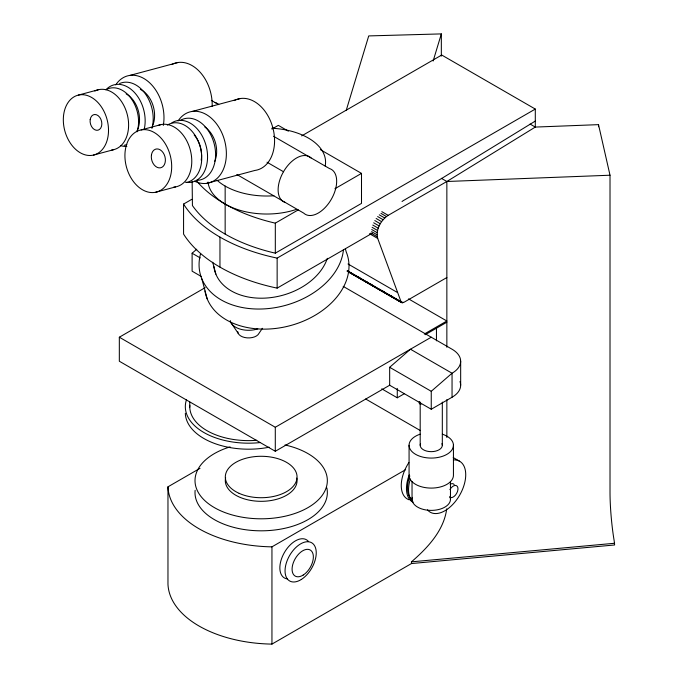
<?xml version="1.0" encoding="UTF-8"?>
<svg xmlns="http://www.w3.org/2000/svg" width="678" height="678" viewBox="0 0 678 678"><rect width="100%" height="100%" fill="white"/><g stroke="black" fill="none" stroke-linecap="round" stroke-linejoin="round"><path stroke-width="1.02" d="M446.853 277.539L404.029 302.261L401.308 302.456L377.705 238.427C375.493 229.605 380.875 220.121 388.197 215.35L446.853 181.492L535.298 127.074L598.513 124.642L610.014 175.221L610.014 492.177A44.85 5.729 84.8 0 0 614.209 541.036L614.615 544.968L411.47 563.545L271.946 644.1A107.2 61.893 0 0 1 199.162 626.091L198.79 625.879A106.022 61.215 0 0 1 167.966 584.072L167.966 486.821L200.018 468.32M446.709 508.873C443.861 530.721 427.454 547.994 411.47 561.842L411.47 563.545M346.221 110.387L368.722 35.917L441.336 33.9L441.336 56.105M433.14 61.02L441.336 33.9M262.394 328.288L259.013 333.305A10.797 6.229 0 0 1 247.173 337.873A10.797 6.229 0 0 1 237.792 331.695M201.374 276.531L192.111 271.183L192.111 253.233L196.73 249.224M389.664 385.24L389.664 367.29L410.461 349.221L452.048 373.231L452.048 397.24L431.25 409.249L389.664 385.24L275.293 451.268L119.328 361.23L119.328 337.212L205.18 287.65M431.25 409.249L431.25 391.299L452.048 373.231A29.408 16.975 0 0 0 452.048 349.221L343.178 286.37M535.298 121.065L441.649 178.483L403.791 200.341A15.704 9.068 -60 0 0 402.037 201.519M271.903 129.066L278.319 125.362L288.37 131.168M372.197 233.249L277.141 288.125A156.228 90.199 0 0 1 183.569 234.096L183.569 204.078L191.806 199.324M301.659 135.905L441.717 55.037L535.298 109.065L535.298 127.074L530.094 124.074M196.857 181.263A148.88 85.953 0 0 0 274.582 222.977L275.319 223.138L298.244 209.9M334.915 188.73L361.501 173.39L361.501 203.4L275.319 253.157L274.582 252.996A148.88 85.953 0 0 1 192.425 205.561L192.137 181.331M183.569 204.078A156.228 90.199 0 0 0 277.141 258.106L535.298 109.065M424.318 334.017L446.853 321.008L408.546 298.888M425.216 334.695L446.853 322.211M119.328 337.212L275.293 427.259L431.25 337.212M381.773 388.841L397.274 397.791L404.486 393.63M167.966 486.821A106.022 61.215 0 0 0 198.79 528.628L199.162 528.84A107.2 61.893 0 0 0 271.946 546.849L405.639 469.659M129.973 75.394L178.178 62.478M78.385 95.09L98.471 89.708M192.357 111.412L240.563 98.488M141.126 129.922L161.211 124.54M93.454 155.093A30.942 21.882 75 0 0 100.598 105.76A30.942 21.882 75 0 0 63.698 114.413A30.942 21.882 75 0 0 93.454 155.093L113.54 149.711M155.482 192.298A32.027 22.645 75 0 0 163.991 141.787A32.027 22.645 75 0 0 125.438 149.236A32.027 22.645 75 0 0 155.482 192.298L175.568 186.916M206.697 183.357L254.903 170.441A36.765 25.993 75 0 0 272.446 126.362A36.765 25.993 75 0 0 234.105 100.607M411.47 561.842L614.615 543.264M441.378 178.331L446.853 181.492L610.014 175.221M320.363 149.643L361.501 173.39M211.333 100.352L218.731 104.624A25.959 14.992 -60 0 0 215.07 102.514M273.556 136.278L329.449 168.542A25.959 14.992 -60 0 1 331.288 199.324A25.959 14.992 -60 0 1 303.71 213.112L236.842 174.509M381.816 211.663L388.197 215.35M380.968 213.367L386.443 216.528M379.265 214.833L384.731 217.994M377.638 216.553L383.112 219.714M376.146 218.494L381.612 221.647M374.815 220.587L380.282 223.748M373.68 222.799L379.155 225.96M267.022 162.22L283.497 171.729A25.959 14.992 -60 0 1 311.066 157.932M372.773 225.062L378.248 228.223M372.12 227.333L377.595 230.486M371.73 229.537L377.205 232.698M371.62 231.63L377.095 234.791M370.874 233.029L377.265 236.715M369.493 233.69L377.705 238.427M348.026 263.979L397.274 292.413M358.213 276.904L360.035 277.955M366.417 281.641L368.247 282.701M370.069 283.751L371.891 284.802M382.841 291.125L384.663 292.176M391.045 295.862L392.867 296.913M400.164 301.125L402.901 302.71M347.636 270.861L400.537 301.405M348.738 271.692L359.679 278.005M361.501 279.065L367.891 282.751M369.713 283.802L376.095 287.489M377.917 288.54L392.511 296.964M394.342 298.015L402.546 302.761M347.043 270.946L402.207 302.761M347.255 271.192L401.885 302.71M347.5 271.386L401.308 302.456M192.111 253.233L200.247 257.937M389.664 367.29L431.25 391.299M420.962 404.512L419.301 403.546L419.301 401.444M365.679 399.003L420.402 430.598M453.218 457.557L459.642 461.26M230.834 322.431L238.156 333.305M345.399 248.86L346.204 251.877A73.521 51.986 -15 0 1 290.981 325.432A73.521 51.986 -15 0 1 204.942 290.93M212.689 262.242L215.875 274.149M201.858 278.895L207.239 298.99M598.513 124.642L598.513 126.761M460.667 361.23L460.667 385.24M453.438 445.268L453.438 475.286A22.179 12.806 0 0 1 431.25 488.092A22.179 12.806 0 0 1 409.071 475.286L409.071 445.268M450.472 481.55L450.472 499.296M446.853 181.492L446.853 347.255M446.853 399.639L446.853 437.463M442.319 402.088L442.319 445.268M436.454 328.211L436.454 340.839M420.191 402.088L420.191 445.268M412.038 481.55L412.038 499.296M397.274 388.401L397.274 397.791M277.141 258.106L277.141 288.125M275.319 223.138L275.319 253.157M275.293 427.259L275.293 451.268M271.946 546.849L271.946 644.1M225.155 186.069L225.155 234.096M219.96 237.097L219.96 267.115M189.781 402.071L189.781 407.241M287.353 578.927A22.06 12.738 -60 0 1 284.302 552.697A22.06 12.738 -60 0 1 308.6 541.595M326.847 487.914A66.173 38.205 0 0 1 263.25 530.798A66.173 38.205 0 0 1 195.128 490.304M284.98 444.963A66.173 38.205 0 0 1 315.575 502.356A66.173 38.205 0 0 1 211.748 506A66.173 38.205 0 0 1 230.062 446.887M296.786 478.058A35.883 20.721 0 0 1 260.894 501.322A35.883 20.721 0 0 1 225.638 477.744M453.396 459.913A29.408 16.975 -60 0 1 460.743 493.203A29.408 16.975 -60 0 1 427.496 509.873M413.182 502.169A29.408 16.975 -60 0 1 410.283 479.126M408.97 499.745A29.408 16.975 -60 0 1 408.868 462.582M449.912 489.601A6.687 3.856 -60 0 1 456.599 485.745A6.687 3.856 -60 0 1 456.599 493.465A6.687 3.856 -60 0 1 449.912 497.321M450.133 484.278A6.687 3.856 -60 0 1 454.226 484.643M411.283 499.152A27.925 16.119 -60 0 1 409.809 475.948M412.555 502A29.408 16.975 -60 0 1 409.249 474.922M459.964 381.561A29.408 16.975 0 0 1 452.048 397.24M441.937 443.615A11.06 6.382 0 0 1 431.25 451.658A11.06 6.382 0 0 1 420.572 443.615M442.344 434.174A22.179 12.806 0 0 1 448.251 453.497A22.179 12.806 0 0 1 414.258 453.497A22.179 12.806 0 0 1 420.165 434.174M449.819 496.423A19.213 11.094 0 0 1 432.089 510.381A19.213 11.094 0 0 1 412.334 497.364M256.75 440.293A58.817 33.959 0 0 1 189.815 405.283M269.149 447.209A63.266 36.527 0 0 1 185.331 413.292M259.971 442.59A63.266 36.527 0 0 1 186.492 399.673M343.415 250.038A73.521 51.986 -15 0 1 261.14 309.015A73.521 51.986 -15 0 1 200.612 253.606M327.321 258.318A58.689 41.502 -15 0 1 266.844 298.006A58.689 41.502 -15 0 1 213.867 266.505M257.776 328.872A18.382 10.611 0 0 1 230.274 320.609M204.849 127.04A23.467 16.594 75 0 1 214.782 161.313M107.293 89.047A29.459 20.832 75 0 1 131.49 98.98A29.459 20.832 75 0 1 137.109 131.786M126.811 144.448A29.459 20.832 75 0 1 124.227 145.312M140.329 89.36A23.908 16.908 75 0 1 152.897 125.032M115.701 84.919A36.765 25.993 75 0 1 148.457 81.75A36.765 25.993 75 0 1 163.313 125.422M94.878 91.03A30.942 21.882 75 0 1 126.964 113.404A30.942 21.882 75 0 1 111.658 150.033M178.085 120.938A36.765 25.993 75 0 1 212.239 119.023A36.765 25.993 75 0 1 224.833 165.203A36.765 25.993 75 0 1 194.501 181.17M171.72 64.588A36.765 25.993 75 0 1 199.239 71.258A36.765 25.993 75 0 1 212.163 106.488M119.633 83.521A31.612 22.357 75 0 1 145.278 93.725A31.612 22.357 75 0 1 151.931 128.379M126.862 146.465A31.612 22.357 75 0 1 120.853 145.677M105.895 89.784A31.612 22.357 75 0 1 134.041 92.038A31.612 22.357 75 0 1 144.16 129.498M180.814 120.125A31.62 22.357 75 0 1 214.146 143.677A31.62 22.357 75 0 1 196.654 180.348M167.33 125.099A30.544 21.594 75 0 1 199.595 144.821A30.544 21.594 75 0 1 186.281 182.509M194.196 135.007A23.467 16.594 75 0 1 201.213 160.118M126.15 93.852A23.908 16.908 75 0 1 136.964 130.99M171.924 122.777A31.62 22.357 75 0 1 206.443 147.177A31.62 22.357 75 0 1 185.619 182.263M158.364 125.362A32.027 22.645 75 0 1 190.493 150.745A32.027 22.645 75 0 1 173.61 187.17M296.15 209.477A58.817 33.959 0 0 1 208.027 182.035M273.912 195.764A58.817 33.959 0 0 1 217.13 180.297M271.861 128.227A58.817 33.959 0 0 1 325.169 166M285.336 202.502A25.959 14.992 -60 0 1 283.497 171.729M303.185 575.071A15.052 8.687 -60 0 0 311.702 551.282A15.052 8.687 -60 0 0 293.286 562.833A15.052 8.687 -60 0 0 303.185 575.071M301.312 579.47A22.06 12.738 -60 0 0 313.804 544.595A22.06 12.738 -60 0 0 286.811 561.528A22.06 12.738 -60 0 0 301.312 579.47M239.114 493.338A35.883 20.721 0 0 0 296.718 479.863A35.883 20.721 0 0 0 247.699 457.803A35.883 20.721 0 0 0 239.114 493.338M151.457 154.838A9.653 6.822 75 0 0 160.508 167.813A9.653 6.822 75 0 0 163.076 152.592A9.653 6.822 75 0 0 151.457 154.838M90.182 119.625A8.051 5.695 75 0 0 97.92 130.21A8.051 5.695 75 0 0 99.785 117.37A8.051 5.695 75 0 0 90.182 119.625"/></g></svg>
